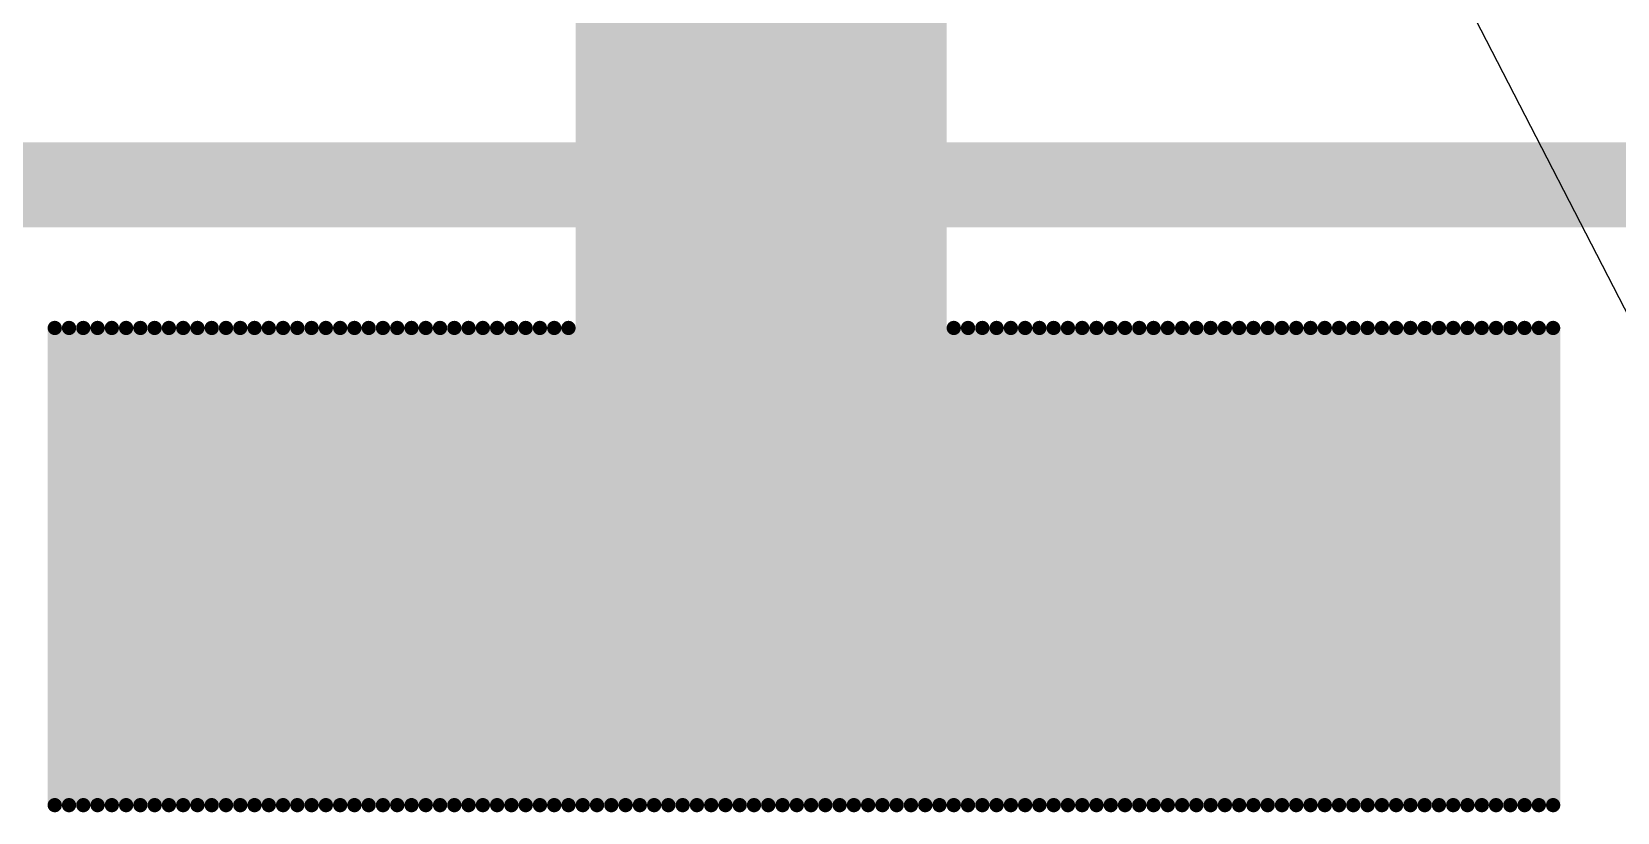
# Model space of a CAD drawing. Header units: millimetres. Extents: x 1.01 to 3.59, y 0.05 to 3.22.
# Drawn here: x 1.9948 to 2.0682, y 2.148 to 2.1842 of the extents above; entities that cross this region are included whole.
import ezdxf

# ---------------------------------------------------------------- set-up
doc = ezdxf.new("R2010")
doc.units = ezdxf.units.MM
doc.header["$MEASUREMENT"] = 0
for name, color, linetype in [('BottomOverlay', 54, 'Continuous'), ('Mechanical15', 56, 'Continuous'), ('TopLayer', 1, 'Continuous')]:
    doc.layers.add(name, color=color, linetype=linetype)

# ---------------------------------------------------------------- blocks, each defined once
blk = doc.blocks.new('S______ROHS_B_125')
at = {"layer": 'BottomOverlay', "const_width": 0.000661}
for points in [[(0.093648, -0.045841), (0.071535, -0.045841)], [(0.093648, -0.045841), (0.071535, -0.045841)], [(0.093648, -0.046502), (0.071535, -0.046502)], [(0.093648, -0.046502), (0.071535, -0.046502)], [(0.093648, -0.047163), (0.071535, -0.047163)], [(0.093648, -0.047163), (0.071535, -0.047163)], [(0.093648, -0.047825), (0.071535, -0.047825)], [(0.093648, -0.047825), (0.071535, -0.047825)], [(0.093648, -0.048486), (0.071535, -0.048486)], [(0.093648, -0.048486), (0.071535, -0.048486)], [(0.093648, -0.049147), (0.071535, -0.049147)], [(0.093648, -0.049147), (0.071535, -0.049147)], [(0.093648, -0.049808), (0.071535, -0.049808)], [(0.093648, -0.049808), (0.071535, -0.049808)], [(0.093648, -0.05047), (0.071535, -0.05047)], [(0.093648, -0.05047), (0.071535, -0.05047)], [(0.093648, -0.051131), (0.071535, -0.051131)], [(0.093648, -0.051131), (0.071535, -0.051131)], [(0.093648, -0.051792), (0.071535, -0.051792)], [(0.093648, -0.051792), (0.071535, -0.051792)], [(0.093648, -0.052453), (0.071535, -0.052453)], [(0.093648, -0.052453), (0.071535, -0.052453)], [(0.093648, -0.053115), (0.071535, -0.053115)], [(0.093648, -0.053115), (0.071535, -0.053115)], [(0.093648, -0.053776), (0.071535, -0.053776)], [(0.093648, -0.053776), (0.071535, -0.053776)], [(0.093648, -0.054437), (0.071535, -0.054437)], [(0.093648, -0.054437), (0.071535, -0.054437)], [(0.093648, -0.055099), (0.071535, -0.055099)], [(0.093648, -0.055099), (0.071535, -0.055099)], [(0.093648, -0.05576), (0.071535, -0.05576)], [(0.093648, -0.05576), (0.071535, -0.05576)], [(0.093648, -0.056421), (0.071535, -0.056421)], [(0.093648, -0.056421), (0.071535, -0.056421)], [(0.093648, -0.057082), (0.071535, -0.057082)], [(0.093648, -0.057082), (0.071535, -0.057082)], [(0.093648, -0.057744), (0.071535, -0.057744)], [(0.093648, -0.057744), (0.071535, -0.057744)], [(0.093648, -0.058405), (0.071535, -0.058405)], [(0.093648, -0.058405), (0.071535, -0.058405)], [(0.093648, -0.059066), (0.071535, -0.059066)], [(0.093648, -0.059066), (0.071535, -0.059066)], [(0.093648, -0.059727), (0.071535, -0.059727)], [(0.093648, -0.059727), (0.071535, -0.059727)], [(0.093648, -0.060389), (0.071535, -0.060389)], [(0.093648, -0.060389), (0.071535, -0.060389)], [(0.093648, -0.06105), (0.071535, -0.06105)], [(0.093648, -0.06105), (0.071535, -0.06105)], [(0.093648, -0.061711), (0.071535, -0.061711)], [(0.093648, -0.061711), (0.071535, -0.061711)], [(0.093648, -0.062372), (0.071535, -0.062372)], [(0.093648, -0.062372), (0.071535, -0.062372)], [(0.093648, -0.063034), (0.071535, -0.063034)], [(0.093648, -0.063034), (0.071535, -0.063034)], [(0.093648, -0.063695), (0.071535, -0.063695)], [(0.093648, -0.063695), (0.071535, -0.063695)], [(0.093648, -0.064356), (0.071535, -0.064356)], [(0.093648, -0.064356), (0.071535, -0.064356)], [(0.093648, -0.065018), (0.071535, -0.065018)], [(0.093648, -0.065018), (0.071535, -0.065018)], [(0.093648, -0.065679), (0.071535, -0.065679)], [(0.093648, -0.065679), (0.071535, -0.065679)], [(0.093648, -0.06634), (0.071535, -0.06634)], [(0.093648, -0.06634), (0.071535, -0.06634)], [(0.093648, -0.067001), (0.071535, -0.067001)], [(0.093648, -0.067001), (0.071535, -0.067001)], [(0.093648, -0.067663), (0.071535, -0.067663)], [(0.093648, -0.067663), (0.071535, -0.067663)], [(0.093648, -0.068324), (0.071535, -0.068324)], [(0.093648, -0.068324), (0.071535, -0.068324)], [(0.093648, -0.068985), (0.071535, -0.068985)], [(0.093648, -0.068985), (0.071535, -0.068985)], [(0.093648, -0.069646), (0.071535, -0.069646)], [(0.093648, -0.069646), (0.071535, -0.069646)], [(0.093648, -0.070308), (0.071535, -0.070308)], [(0.093648, -0.070308), (0.071535, -0.070308)], [(0.093648, -0.070969), (0.071535, -0.070969)], [(0.093648, -0.070969), (0.071535, -0.070969)], [(0.093648, -0.07163), (0.071535, -0.07163)], [(0.093648, -0.07163), (0.071535, -0.07163)], [(0.093648, -0.072291), (0.071535, -0.072291)], [(0.093648, -0.072291), (0.071535, -0.072291)], [(0.093648, -0.072953), (0.071535, -0.072953)], [(0.093648, -0.072953), (0.071535, -0.072953)], [(0.093648, -0.073614), (0.071535, -0.073614)], [(0.093648, -0.073614), (0.071535, -0.073614)], [(0.093648, -0.074275), (0.025697, -0.074275)], [(0.093648, -0.074275), (0.025697, -0.074275)], [(0.093648, -0.074936), (0.025697, -0.074936)], [(0.093648, -0.074936), (0.025697, -0.074936)], [(0.093648, -0.075598), (0.025697, -0.075598)], [(0.093648, -0.075598), (0.025697, -0.075598)], [(0.093648, -0.076259), (0.025697, -0.076259)], [(0.093648, -0.076259), (0.025697, -0.076259)], [(0.093648, -0.07692), (0.025697, -0.07692)], [(0.093648, -0.07692), (0.025697, -0.07692)], [(0.093648, -0.077581), (0.025697, -0.077581)], [(0.093648, -0.077581), (0.025697, -0.077581)], [(0.093648, -0.078243), (0.025697, -0.078243)], [(0.093648, -0.078243), (0.025697, -0.078243)], [(0.093648, -0.078904), (0.025697, -0.078904)], [(0.093648, -0.078904), (0.025697, -0.078904)], [(0.093648, -0.079565), (0.025697, -0.079565)], [(0.093648, -0.079565), (0.025697, -0.079565)], [(0.093648, -0.080227), (0.025697, -0.080227)], [(0.093648, -0.080227), (0.025697, -0.080227)], [(0.093648, -0.080888), (0.025697, -0.080888)], [(0.093648, -0.080888), (0.025697, -0.080888)], [(0.093648, -0.081549), (0.025697, -0.081549)], [(0.093648, -0.081549), (0.025697, -0.081549)], [(0.093648, -0.08221), (0.025697, -0.08221)], [(0.093648, -0.08221), (0.025697, -0.08221)], [(0.093648, -0.082872), (0.025697, -0.082872)], [(0.093648, -0.082872), (0.025697, -0.082872)], [(0.093648, -0.083533), (0.025697, -0.083533)], [(0.093648, -0.083533), (0.025697, -0.083533)], [(0.093648, -0.084194), (0.025697, -0.084194)], [(0.093648, -0.084194), (0.025697, -0.084194)], [(0.093648, -0.084855), (0.025697, -0.084855)], [(0.093648, -0.084855), (0.025697, -0.084855)], [(0.093648, -0.085517), (0.025697, -0.085517)], [(0.093648, -0.085517), (0.025697, -0.085517)], [(0.093648, -0.086178), (0.025697, -0.086178)], [(0.093648, -0.086178), (0.025697, -0.086178)], [(0.093648, -0.086839), (0.025697, -0.086839)], [(0.093648, -0.086839), (0.025697, -0.086839)], [(0.093648, -0.0875), (0.025697, -0.0875)], [(0.093648, -0.0875), (0.025697, -0.0875)], [(0.093648, -0.088162), (0.025697, -0.088162)], [(0.093648, -0.088162), (0.025697, -0.088162)], [(0.093648, -0.088823), (0.025697, -0.088823)], [(0.093648, -0.088823), (0.025697, -0.088823)], [(0.093648, -0.089484), (0.025697, -0.089484)], [(0.093648, -0.089484), (0.025697, -0.089484)], [(0.093648, -0.090146), (0.025697, -0.090146)], [(0.093648, -0.090146), (0.025697, -0.090146)], [(0.093648, -0.090807), (0.025697, -0.090807)], [(0.093648, -0.090807), (0.025697, -0.090807)], [(0.093648, -0.091468), (0.071535, -0.091468)], [(0.093648, -0.091468), (0.071535, -0.091468)], [(0.093648, -0.092129), (0.071535, -0.092129)], [(0.093648, -0.092129), (0.071535, -0.092129)], [(0.093648, -0.092791), (0.071535, -0.092791)], [(0.093648, -0.092791), (0.071535, -0.092791)], [(0.093648, -0.093452), (0.071535, -0.093452)], [(0.093648, -0.093452), (0.071535, -0.093452)], [(0.093648, -0.094113), (0.071535, -0.094113)], [(0.093648, -0.094113), (0.071535, -0.094113)], [(0.093648, -0.094774), (0.071535, -0.094774)], [(0.093648, -0.094774), (0.071535, -0.094774)], [(0.093648, -0.095436), (0.071535, -0.095436)], [(0.093648, -0.095436), (0.071535, -0.095436)], [(0.093648, -0.096097), (0.071535, -0.096097)], [(0.093648, -0.096097), (0.071535, -0.096097)], [(0.093648, -0.096758), (0.071535, -0.096758)], [(0.093648, -0.096758), (0.071535, -0.096758)], [(0.093648, -0.09742), (0.071535, -0.09742)], [(0.093648, -0.09742), (0.071535, -0.09742)], [(0.093648, -0.098081), (0.071535, -0.098081)], [(0.093648, -0.098081), (0.071535, -0.098081)], [(0.093648, -0.098742), (0.071535, -0.098742)], [(0.093648, -0.098742), (0.071535, -0.098742)], [(0.093648, -0.099403), (0.071535, -0.099403)], [(0.093648, -0.099403), (0.071535, -0.099403)], [(0.093648, -0.100065), (0.071535, -0.100065)], [(0.093648, -0.100065), (0.071535, -0.100065)], [(0.093648, -0.100726), (0.071535, -0.100726)], [(0.093648, -0.100726), (0.071535, -0.100726)], [(0.093648, -0.101387), (0.071535, -0.101387)], [(0.093648, -0.101387), (0.071535, -0.101387)], [(0.093648, -0.102048), (0.071535, -0.102048)], [(0.093648, -0.102048), (0.071535, -0.102048)], [(0.093648, -0.10271), (0.071535, -0.10271)], [(0.093648, -0.10271), (0.071535, -0.10271)], [(0.093648, -0.103371), (0.071535, -0.103371)], [(0.093648, -0.103371), (0.071535, -0.103371)], [(0.093648, -0.104032), (0.071535, -0.104032)], [(0.093648, -0.104032), (0.071535, -0.104032)], [(0.093648, -0.104693), (0.071535, -0.104693)], [(0.093648, -0.104693), (0.071535, -0.104693)], [(0.093648, -0.105355), (0.071535, -0.105355)], [(0.093648, -0.105355), (0.071535, -0.105355)], [(0.093648, -0.106016), (0.071535, -0.106016)], [(0.093648, -0.106016), (0.071535, -0.106016)], [(0.093648, -0.106677), (0.071535, -0.106677)], [(0.093648, -0.106677), (0.071535, -0.106677)], [(0.093648, -0.107338), (0.071535, -0.107338)], [(0.093648, -0.107338), (0.071535, -0.107338)], [(0.093648, -0.108), (0.071535, -0.108)], [(0.093648, -0.108), (0.071535, -0.108)], [(0.093648, -0.108661), (0.071535, -0.108661)], [(0.093648, -0.108661), (0.071535, -0.108661)], [(0.093648, -0.109322), (0.071535, -0.109322)], [(0.093648, -0.109322), (0.071535, -0.109322)], [(0.093648, -0.109983), (0.071535, -0.109983)], [(0.093648, -0.109983), (0.071535, -0.109983)], [(0.093648, -0.110645), (0.071535, -0.110645)], [(0.093648, -0.110645), (0.071535, -0.110645)], [(0.093648, -0.111306), (0.071535, -0.111306)], [(0.093648, -0.111306), (0.071535, -0.111306)], [(0.093648, -0.111967), (0.071535, -0.111967)], [(0.093648, -0.111967), (0.071535, -0.111967)], [(0.093648, -0.112629), (0.071535, -0.112629)], [(0.093648, -0.112629), (0.071535, -0.112629)], [(0.093648, -0.11329), (0.071535, -0.11329)], [(0.093648, -0.11329), (0.071535, -0.11329)], [(0.093648, -0.113951), (0.071535, -0.113951)], [(0.093648, -0.113951), (0.071535, -0.113951)], [(0.093648, -0.114612), (0.071535, -0.114612)], [(0.093648, -0.114612), (0.071535, -0.114612)], [(0.093648, -0.115274), (0.071535, -0.115274)], [(0.093648, -0.115274), (0.071535, -0.115274)]]:
    blk.add_lwpolyline(points, dxfattribs=at)
at = {"layer": 'BottomOverlay', "const_width": 0.000331}
for points in [[(0.07137, -0.045841, 1), (0.0717, -0.045841, 1)], [(0.07137, -0.045841, 1), (0.0717, -0.045841, 1)], [(0.093483, -0.045841, 1), (0.093813, -0.045841, 1)], [(0.093483, -0.045841, 1), (0.093813, -0.045841, 1)], [(0.07137, -0.046502, 1), (0.0717, -0.046502, 1)], [(0.07137, -0.046502, 1), (0.0717, -0.046502, 1)], [(0.093483, -0.046502, 1), (0.093813, -0.046502, 1)], [(0.093483, -0.046502, 1), (0.093813, -0.046502, 1)], [(0.07137, -0.047163, 1), (0.0717, -0.047163, 1)], [(0.07137, -0.047163, 1), (0.0717, -0.047163, 1)], [(0.093483, -0.047163, 1), (0.093813, -0.047163, 1)], [(0.093483, -0.047163, 1), (0.093813, -0.047163, 1)], [(0.07137, -0.047825, 1), (0.0717, -0.047825, 1)], [(0.07137, -0.047825, 1), (0.0717, -0.047825, 1)], [(0.093483, -0.047825, 1), (0.093813, -0.047825, 1)], [(0.093483, -0.047825, 1), (0.093813, -0.047825, 1)], [(0.07137, -0.048486, 1), (0.0717, -0.048486, 1)], [(0.07137, -0.048486, 1), (0.0717, -0.048486, 1)], [(0.093483, -0.048486, 1), (0.093813, -0.048486, 1)], [(0.093483, -0.048486, 1), (0.093813, -0.048486, 1)], [(0.07137, -0.049147, 1), (0.0717, -0.049147, 1)], [(0.07137, -0.049147, 1), (0.0717, -0.049147, 1)], [(0.093483, -0.049147, 1), (0.093813, -0.049147, 1)], [(0.093483, -0.049147, 1), (0.093813, -0.049147, 1)], [(0.07137, -0.049808, 1), (0.0717, -0.049808, 1)], [(0.07137, -0.049808, 1), (0.0717, -0.049808, 1)], [(0.093483, -0.049808, 1), (0.093813, -0.049808, 1)], [(0.093483, -0.049808, 1), (0.093813, -0.049808, 1)], [(0.07137, -0.05047, 1), (0.0717, -0.05047, 1)], [(0.07137, -0.05047, 1), (0.0717, -0.05047, 1)], [(0.093483, -0.05047, 1), (0.093813, -0.05047, 1)], [(0.093483, -0.05047, 1), (0.093813, -0.05047, 1)], [(0.07137, -0.051131, 1), (0.0717, -0.051131, 1)], [(0.07137, -0.051131, 1), (0.0717, -0.051131, 1)], [(0.093483, -0.051131, 1), (0.093813, -0.051131, 1)], [(0.093483, -0.051131, 1), (0.093813, -0.051131, 1)], [(0.07137, -0.051792, 1), (0.0717, -0.051792, 1)], [(0.07137, -0.051792, 1), (0.0717, -0.051792, 1)], [(0.07137, -0.052453, 1), (0.0717, -0.052453, 1)], [(0.07137, -0.052453, 1), (0.0717, -0.052453, 1)], [(0.093483, -0.051792, 1), (0.093813, -0.051792, 1)], [(0.093483, -0.051792, 1), (0.093813, -0.051792, 1)], [(0.093483, -0.052453, 1), (0.093813, -0.052453, 1)], [(0.093483, -0.052453, 1), (0.093813, -0.052453, 1)], [(0.07137, -0.053115, 1), (0.0717, -0.053115, 1)], [(0.07137, -0.053115, 1), (0.0717, -0.053115, 1)], [(0.093483, -0.053115, 1), (0.093813, -0.053115, 1)], [(0.093483, -0.053115, 1), (0.093813, -0.053115, 1)], [(0.07137, -0.053776, 1), (0.0717, -0.053776, 1)], [(0.07137, -0.053776, 1), (0.0717, -0.053776, 1)], [(0.093483, -0.053776, 1), (0.093813, -0.053776, 1)], [(0.093483, -0.053776, 1), (0.093813, -0.053776, 1)], [(0.07137, -0.054437, 1), (0.0717, -0.054437, 1)], [(0.07137, -0.054437, 1), (0.0717, -0.054437, 1)], [(0.093483, -0.054437, 1), (0.093813, -0.054437, 1)], [(0.093483, -0.054437, 1), (0.093813, -0.054437, 1)], [(0.07137, -0.055099, 1), (0.0717, -0.055099, 1)], [(0.07137, -0.055099, 1), (0.0717, -0.055099, 1)], [(0.093483, -0.055099, 1), (0.093813, -0.055099, 1)], [(0.093483, -0.055099, 1), (0.093813, -0.055099, 1)], [(0.07137, -0.05576, 1), (0.0717, -0.05576, 1)], [(0.07137, -0.05576, 1), (0.0717, -0.05576, 1)], [(0.093483, -0.05576, 1), (0.093813, -0.05576, 1)], [(0.093483, -0.05576, 1), (0.093813, -0.05576, 1)], [(0.07137, -0.056421, 1), (0.0717, -0.056421, 1)], [(0.07137, -0.056421, 1), (0.0717, -0.056421, 1)], [(0.093483, -0.056421, 1), (0.093813, -0.056421, 1)], [(0.093483, -0.056421, 1), (0.093813, -0.056421, 1)], [(0.07137, -0.057082, 1), (0.0717, -0.057082, 1)], [(0.07137, -0.057082, 1), (0.0717, -0.057082, 1)], [(0.093483, -0.057082, 1), (0.093813, -0.057082, 1)], [(0.093483, -0.057082, 1), (0.093813, -0.057082, 1)], [(0.07137, -0.057744, 1), (0.0717, -0.057744, 1)], [(0.07137, -0.057744, 1), (0.0717, -0.057744, 1)], [(0.093483, -0.057744, 1), (0.093813, -0.057744, 1)], [(0.093483, -0.057744, 1), (0.093813, -0.057744, 1)], [(0.07137, -0.058405, 1), (0.0717, -0.058405, 1)], [(0.07137, -0.058405, 1), (0.0717, -0.058405, 1)], [(0.07137, -0.059066, 1), (0.0717, -0.059066, 1)], [(0.07137, -0.059066, 1), (0.0717, -0.059066, 1)], [(0.093483, -0.058405, 1), (0.093813, -0.058405, 1)], [(0.093483, -0.058405, 1), (0.093813, -0.058405, 1)], [(0.093483, -0.059066, 1), (0.093813, -0.059066, 1)], [(0.093483, -0.059066, 1), (0.093813, -0.059066, 1)], [(0.07137, -0.059727, 1), (0.0717, -0.059727, 1)], [(0.07137, -0.059727, 1), (0.0717, -0.059727, 1)], [(0.093483, -0.059727, 1), (0.093813, -0.059727, 1)], [(0.093483, -0.059727, 1), (0.093813, -0.059727, 1)], [(0.07137, -0.060389, 1), (0.0717, -0.060389, 1)], [(0.07137, -0.060389, 1), (0.0717, -0.060389, 1)], [(0.093483, -0.060389, 1), (0.093813, -0.060389, 1)], [(0.093483, -0.060389, 1), (0.093813, -0.060389, 1)], [(0.07137, -0.06105, 1), (0.0717, -0.06105, 1)], [(0.07137, -0.06105, 1), (0.0717, -0.06105, 1)], [(0.093483, -0.06105, 1), (0.093813, -0.06105, 1)], [(0.093483, -0.06105, 1), (0.093813, -0.06105, 1)], [(0.07137, -0.061711, 1), (0.0717, -0.061711, 1)], [(0.07137, -0.061711, 1), (0.0717, -0.061711, 1)], [(0.093483, -0.061711, 1), (0.093813, -0.061711, 1)], [(0.093483, -0.061711, 1), (0.093813, -0.061711, 1)], [(0.07137, -0.062372, 1), (0.0717, -0.062372, 1)], [(0.07137, -0.062372, 1), (0.0717, -0.062372, 1)], [(0.093483, -0.062372, 1), (0.093813, -0.062372, 1)], [(0.093483, -0.062372, 1), (0.093813, -0.062372, 1)], [(0.07137, -0.063034, 1), (0.0717, -0.063034, 1)], [(0.07137, -0.063034, 1), (0.0717, -0.063034, 1)], [(0.093483, -0.063034, 1), (0.093813, -0.063034, 1)], [(0.093483, -0.063034, 1), (0.093813, -0.063034, 1)], [(0.07137, -0.063695, 1), (0.0717, -0.063695, 1)], [(0.07137, -0.063695, 1), (0.0717, -0.063695, 1)], [(0.093483, -0.063695, 1), (0.093813, -0.063695, 1)], [(0.093483, -0.063695, 1), (0.093813, -0.063695, 1)], [(0.07137, -0.064356, 1), (0.0717, -0.064356, 1)], [(0.07137, -0.064356, 1), (0.0717, -0.064356, 1)], [(0.093483, -0.064356, 1), (0.093813, -0.064356, 1)], [(0.093483, -0.064356, 1), (0.093813, -0.064356, 1)], [(0.07137, -0.065018, 1), (0.0717, -0.065018, 1)], [(0.07137, -0.065018, 1), (0.0717, -0.065018, 1)], [(0.07137, -0.065679, 1), (0.0717, -0.065679, 1)], [(0.07137, -0.065679, 1), (0.0717, -0.065679, 1)], [(0.093483, -0.065018, 1), (0.093813, -0.065018, 1)], [(0.093483, -0.065018, 1), (0.093813, -0.065018, 1)], [(0.093483, -0.065679, 1), (0.093813, -0.065679, 1)], [(0.093483, -0.065679, 1), (0.093813, -0.065679, 1)], [(0.07137, -0.06634, 1), (0.0717, -0.06634, 1)], [(0.07137, -0.06634, 1), (0.0717, -0.06634, 1)], [(0.093483, -0.06634, 1), (0.093813, -0.06634, 1)], [(0.093483, -0.06634, 1), (0.093813, -0.06634, 1)], [(0.07137, -0.067001, 1), (0.0717, -0.067001, 1)], [(0.07137, -0.067001, 1), (0.0717, -0.067001, 1)], [(0.093483, -0.067001, 1), (0.093813, -0.067001, 1)], [(0.093483, -0.067001, 1), (0.093813, -0.067001, 1)], [(0.07137, -0.067663, 1), (0.0717, -0.067663, 1)], [(0.07137, -0.067663, 1), (0.0717, -0.067663, 1)], [(0.093483, -0.067663, 1), (0.093813, -0.067663, 1)], [(0.093483, -0.067663, 1), (0.093813, -0.067663, 1)], [(0.07137, -0.068324, 1), (0.0717, -0.068324, 1)], [(0.07137, -0.068324, 1), (0.0717, -0.068324, 1)], [(0.093483, -0.068324, 1), (0.093813, -0.068324, 1)], [(0.093483, -0.068324, 1), (0.093813, -0.068324, 1)], [(0.07137, -0.068985, 1), (0.0717, -0.068985, 1)], [(0.07137, -0.068985, 1), (0.0717, -0.068985, 1)], [(0.093483, -0.068985, 1), (0.093813, -0.068985, 1)], [(0.093483, -0.068985, 1), (0.093813, -0.068985, 1)], [(0.07137, -0.069646, 1), (0.0717, -0.069646, 1)], [(0.07137, -0.069646, 1), (0.0717, -0.069646, 1)], [(0.093483, -0.069646, 1), (0.093813, -0.069646, 1)], [(0.093483, -0.069646, 1), (0.093813, -0.069646, 1)], [(0.07137, -0.070308, 1), (0.0717, -0.070308, 1)], [(0.07137, -0.070308, 1), (0.0717, -0.070308, 1)], [(0.093483, -0.070308, 1), (0.093813, -0.070308, 1)], [(0.093483, -0.070308, 1), (0.093813, -0.070308, 1)], [(0.07137, -0.070969, 1), (0.0717, -0.070969, 1)], [(0.07137, -0.070969, 1), (0.0717, -0.070969, 1)], [(0.093483, -0.070969, 1), (0.093813, -0.070969, 1)], [(0.093483, -0.070969, 1), (0.093813, -0.070969, 1)], [(0.07137, -0.07163, 1), (0.0717, -0.07163, 1)], [(0.07137, -0.07163, 1), (0.0717, -0.07163, 1)], [(0.07137, -0.072291, 1), (0.0717, -0.072291, 1)], [(0.07137, -0.072291, 1), (0.0717, -0.072291, 1)], [(0.093483, -0.07163, 1), (0.093813, -0.07163, 1)], [(0.093483, -0.07163, 1), (0.093813, -0.07163, 1)], [(0.093483, -0.072291, 1), (0.093813, -0.072291, 1)], [(0.093483, -0.072291, 1), (0.093813, -0.072291, 1)], [(0.07137, -0.072953, 1), (0.0717, -0.072953, 1)], [(0.07137, -0.072953, 1), (0.0717, -0.072953, 1)], [(0.093483, -0.072953, 1), (0.093813, -0.072953, 1)], [(0.093483, -0.072953, 1), (0.093813, -0.072953, 1)], [(0.07137, -0.073614, 1), (0.0717, -0.073614, 1)], [(0.07137, -0.073614, 1), (0.0717, -0.073614, 1)], [(0.093483, -0.073614, 1), (0.093813, -0.073614, 1)], [(0.093483, -0.073614, 1), (0.093813, -0.073614, 1)], [(0.093483, -0.074275, 1), (0.093813, -0.074275, 1)], [(0.093483, -0.074275, 1), (0.093813, -0.074275, 1)], [(0.093483, -0.074936, 1), (0.093813, -0.074936, 1)], [(0.093483, -0.074936, 1), (0.093813, -0.074936, 1)], [(0.093483, -0.075598, 1), (0.093813, -0.075598, 1)], [(0.093483, -0.075598, 1), (0.093813, -0.075598, 1)], [(0.093483, -0.076259, 1), (0.093813, -0.076259, 1)], [(0.093483, -0.076259, 1), (0.093813, -0.076259, 1)], [(0.093483, -0.07692, 1), (0.093813, -0.07692, 1)], [(0.093483, -0.07692, 1), (0.093813, -0.07692, 1)], [(0.093483, -0.077581, 1), (0.093813, -0.077581, 1)], [(0.093483, -0.077581, 1), (0.093813, -0.077581, 1)], [(0.093483, -0.078243, 1), (0.093813, -0.078243, 1)], [(0.093483, -0.078243, 1), (0.093813, -0.078243, 1)], [(0.093483, -0.078904, 1), (0.093813, -0.078904, 1)], [(0.093483, -0.078904, 1), (0.093813, -0.078904, 1)], [(0.093483, -0.079565, 1), (0.093813, -0.079565, 1)], [(0.093483, -0.079565, 1), (0.093813, -0.079565, 1)], [(0.093483, -0.080227, 1), (0.093813, -0.080227, 1)], [(0.093483, -0.080227, 1), (0.093813, -0.080227, 1)], [(0.093483, -0.080888, 1), (0.093813, -0.080888, 1)], [(0.093483, -0.080888, 1), (0.093813, -0.080888, 1)], [(0.093483, -0.081549, 1), (0.093813, -0.081549, 1)], [(0.093483, -0.081549, 1), (0.093813, -0.081549, 1)], [(0.093483, -0.08221, 1), (0.093813, -0.08221, 1)], [(0.093483, -0.08221, 1), (0.093813, -0.08221, 1)], [(0.093483, -0.082872, 1), (0.093813, -0.082872, 1)], [(0.093483, -0.082872, 1), (0.093813, -0.082872, 1)], [(0.093483, -0.083533, 1), (0.093813, -0.083533, 1)], [(0.093483, -0.083533, 1), (0.093813, -0.083533, 1)], [(0.093483, -0.084194, 1), (0.093813, -0.084194, 1)], [(0.093483, -0.084194, 1), (0.093813, -0.084194, 1)], [(0.093483, -0.084855, 1), (0.093813, -0.084855, 1)], [(0.093483, -0.084855, 1), (0.093813, -0.084855, 1)], [(0.093483, -0.085517, 1), (0.093813, -0.085517, 1)], [(0.093483, -0.085517, 1), (0.093813, -0.085517, 1)], [(0.093483, -0.086178, 1), (0.093813, -0.086178, 1)], [(0.093483, -0.086178, 1), (0.093813, -0.086178, 1)], [(0.093483, -0.086839, 1), (0.093813, -0.086839, 1)], [(0.093483, -0.086839, 1), (0.093813, -0.086839, 1)], [(0.093483, -0.0875, 1), (0.093813, -0.0875, 1)], [(0.093483, -0.0875, 1), (0.093813, -0.0875, 1)], [(0.093483, -0.088162, 1), (0.093813, -0.088162, 1)], [(0.093483, -0.088162, 1), (0.093813, -0.088162, 1)], [(0.093483, -0.088823, 1), (0.093813, -0.088823, 1)], [(0.093483, -0.088823, 1), (0.093813, -0.088823, 1)], [(0.093483, -0.089484, 1), (0.093813, -0.089484, 1)], [(0.093483, -0.089484, 1), (0.093813, -0.089484, 1)], [(0.093483, -0.090146, 1), (0.093813, -0.090146, 1)], [(0.093483, -0.090146, 1), (0.093813, -0.090146, 1)], [(0.093483, -0.090807, 1), (0.093813, -0.090807, 1)], [(0.093483, -0.090807, 1), (0.093813, -0.090807, 1)], [(0.07137, -0.091468, 1), (0.0717, -0.091468, 1)], [(0.07137, -0.091468, 1), (0.0717, -0.091468, 1)], [(0.07137, -0.092129, 1), (0.0717, -0.092129, 1)], [(0.07137, -0.092129, 1), (0.0717, -0.092129, 1)], [(0.093483, -0.091468, 1), (0.093813, -0.091468, 1)], [(0.093483, -0.091468, 1), (0.093813, -0.091468, 1)], [(0.093483, -0.092129, 1), (0.093813, -0.092129, 1)], [(0.093483, -0.092129, 1), (0.093813, -0.092129, 1)], [(0.07137, -0.092791, 1), (0.0717, -0.092791, 1)], [(0.07137, -0.092791, 1), (0.0717, -0.092791, 1)], [(0.093483, -0.092791, 1), (0.093813, -0.092791, 1)], [(0.093483, -0.092791, 1), (0.093813, -0.092791, 1)], [(0.07137, -0.093452, 1), (0.0717, -0.093452, 1)], [(0.07137, -0.093452, 1), (0.0717, -0.093452, 1)], [(0.093483, -0.093452, 1), (0.093813, -0.093452, 1)], [(0.093483, -0.093452, 1), (0.093813, -0.093452, 1)], [(0.07137, -0.094113, 1), (0.0717, -0.094113, 1)], [(0.07137, -0.094113, 1), (0.0717, -0.094113, 1)], [(0.093483, -0.094113, 1), (0.093813, -0.094113, 1)], [(0.093483, -0.094113, 1), (0.093813, -0.094113, 1)], [(0.07137, -0.094774, 1), (0.0717, -0.094774, 1)], [(0.07137, -0.094774, 1), (0.0717, -0.094774, 1)], [(0.093483, -0.094774, 1), (0.093813, -0.094774, 1)], [(0.093483, -0.094774, 1), (0.093813, -0.094774, 1)], [(0.07137, -0.095436, 1), (0.0717, -0.095436, 1)], [(0.07137, -0.095436, 1), (0.0717, -0.095436, 1)], [(0.093483, -0.095436, 1), (0.093813, -0.095436, 1)], [(0.093483, -0.095436, 1), (0.093813, -0.095436, 1)], [(0.07137, -0.096097, 1), (0.0717, -0.096097, 1)], [(0.07137, -0.096097, 1), (0.0717, -0.096097, 1)], [(0.093483, -0.096097, 1), (0.093813, -0.096097, 1)], [(0.093483, -0.096097, 1), (0.093813, -0.096097, 1)], [(0.07137, -0.096758, 1), (0.0717, -0.096758, 1)], [(0.07137, -0.096758, 1), (0.0717, -0.096758, 1)], [(0.093483, -0.096758, 1), (0.093813, -0.096758, 1)], [(0.093483, -0.096758, 1), (0.093813, -0.096758, 1)], [(0.07137, -0.09742, 1), (0.0717, -0.09742, 1)], [(0.07137, -0.09742, 1), (0.0717, -0.09742, 1)], [(0.093483, -0.09742, 1), (0.093813, -0.09742, 1)], [(0.093483, -0.09742, 1), (0.093813, -0.09742, 1)], [(0.07137, -0.098081, 1), (0.0717, -0.098081, 1)], [(0.07137, -0.098081, 1), (0.0717, -0.098081, 1)], [(0.07137, -0.098742, 1), (0.0717, -0.098742, 1)], [(0.07137, -0.098742, 1), (0.0717, -0.098742, 1)], [(0.093483, -0.098081, 1), (0.093813, -0.098081, 1)], [(0.093483, -0.098081, 1), (0.093813, -0.098081, 1)], [(0.093483, -0.098742, 1), (0.093813, -0.098742, 1)], [(0.093483, -0.098742, 1), (0.093813, -0.098742, 1)], [(0.07137, -0.099403, 1), (0.0717, -0.099403, 1)], [(0.07137, -0.099403, 1), (0.0717, -0.099403, 1)], [(0.093483, -0.099403, 1), (0.093813, -0.099403, 1)], [(0.093483, -0.099403, 1), (0.093813, -0.099403, 1)], [(0.07137, -0.100065, 1), (0.0717, -0.100065, 1)], [(0.07137, -0.100065, 1), (0.0717, -0.100065, 1)], [(0.093483, -0.100065, 1), (0.093813, -0.100065, 1)], [(0.093483, -0.100065, 1), (0.093813, -0.100065, 1)], [(0.07137, -0.100726, 1), (0.0717, -0.100726, 1)], [(0.07137, -0.100726, 1), (0.0717, -0.100726, 1)], [(0.093483, -0.100726, 1), (0.093813, -0.100726, 1)], [(0.093483, -0.100726, 1), (0.093813, -0.100726, 1)], [(0.07137, -0.101387, 1), (0.0717, -0.101387, 1)], [(0.07137, -0.101387, 1), (0.0717, -0.101387, 1)], [(0.093483, -0.101387, 1), (0.093813, -0.101387, 1)], [(0.093483, -0.101387, 1), (0.093813, -0.101387, 1)], [(0.07137, -0.102048, 1), (0.0717, -0.102048, 1)], [(0.07137, -0.102048, 1), (0.0717, -0.102048, 1)], [(0.093483, -0.102048, 1), (0.093813, -0.102048, 1)], [(0.093483, -0.102048, 1), (0.093813, -0.102048, 1)], [(0.07137, -0.10271, 1), (0.0717, -0.10271, 1)], [(0.07137, -0.10271, 1), (0.0717, -0.10271, 1)], [(0.093483, -0.10271, 1), (0.093813, -0.10271, 1)], [(0.093483, -0.10271, 1), (0.093813, -0.10271, 1)], [(0.07137, -0.103371, 1), (0.0717, -0.103371, 1)], [(0.07137, -0.103371, 1), (0.0717, -0.103371, 1)], [(0.093483, -0.103371, 1), (0.093813, -0.103371, 1)], [(0.093483, -0.103371, 1), (0.093813, -0.103371, 1)], [(0.07137, -0.104032, 1), (0.0717, -0.104032, 1)], [(0.07137, -0.104032, 1), (0.0717, -0.104032, 1)], [(0.093483, -0.104032, 1), (0.093813, -0.104032, 1)], [(0.093483, -0.104032, 1), (0.093813, -0.104032, 1)], [(0.07137, -0.104693, 1), (0.0717, -0.104693, 1)], [(0.07137, -0.104693, 1), (0.0717, -0.104693, 1)], [(0.07137, -0.105355, 1), (0.0717, -0.105355, 1)], [(0.07137, -0.105355, 1), (0.0717, -0.105355, 1)], [(0.093483, -0.104693, 1), (0.093813, -0.104693, 1)], [(0.093483, -0.104693, 1), (0.093813, -0.104693, 1)], [(0.093483, -0.105355, 1), (0.093813, -0.105355, 1)], [(0.093483, -0.105355, 1), (0.093813, -0.105355, 1)], [(0.07137, -0.106016, 1), (0.0717, -0.106016, 1)], [(0.07137, -0.106016, 1), (0.0717, -0.106016, 1)], [(0.093483, -0.106016, 1), (0.093813, -0.106016, 1)], [(0.093483, -0.106016, 1), (0.093813, -0.106016, 1)], [(0.07137, -0.106677, 1), (0.0717, -0.106677, 1)], [(0.07137, -0.106677, 1), (0.0717, -0.106677, 1)], [(0.093483, -0.106677, 1), (0.093813, -0.106677, 1)], [(0.093483, -0.106677, 1), (0.093813, -0.106677, 1)], [(0.07137, -0.107338, 1), (0.0717, -0.107338, 1)], [(0.07137, -0.107338, 1), (0.0717, -0.107338, 1)], [(0.093483, -0.107338, 1), (0.093813, -0.107338, 1)], [(0.093483, -0.107338, 1), (0.093813, -0.107338, 1)], [(0.07137, -0.108, 1), (0.0717, -0.108, 1)], [(0.07137, -0.108, 1), (0.0717, -0.108, 1)], [(0.093483, -0.108, 1), (0.093813, -0.108, 1)], [(0.093483, -0.108, 1), (0.093813, -0.108, 1)], [(0.07137, -0.108661, 1), (0.0717, -0.108661, 1)], [(0.07137, -0.108661, 1), (0.0717, -0.108661, 1)], [(0.093483, -0.108661, 1), (0.093813, -0.108661, 1)], [(0.093483, -0.108661, 1), (0.093813, -0.108661, 1)], [(0.07137, -0.109322, 1), (0.0717, -0.109322, 1)], [(0.07137, -0.109322, 1), (0.0717, -0.109322, 1)], [(0.093483, -0.109322, 1), (0.093813, -0.109322, 1)], [(0.093483, -0.109322, 1), (0.093813, -0.109322, 1)], [(0.07137, -0.109983, 1), (0.0717, -0.109983, 1)], [(0.07137, -0.109983, 1), (0.0717, -0.109983, 1)], [(0.093483, -0.109983, 1), (0.093813, -0.109983, 1)], [(0.093483, -0.109983, 1), (0.093813, -0.109983, 1)], [(0.07137, -0.110645, 1), (0.0717, -0.110645, 1)], [(0.07137, -0.110645, 1), (0.0717, -0.110645, 1)], [(0.093483, -0.110645, 1), (0.093813, -0.110645, 1)], [(0.093483, -0.110645, 1), (0.093813, -0.110645, 1)], [(0.07137, -0.111306, 1), (0.0717, -0.111306, 1)], [(0.07137, -0.111306, 1), (0.0717, -0.111306, 1)], [(0.07137, -0.111967, 1), (0.0717, -0.111967, 1)], [(0.07137, -0.111967, 1), (0.0717, -0.111967, 1)], [(0.093483, -0.111306, 1), (0.093813, -0.111306, 1)], [(0.093483, -0.111306, 1), (0.093813, -0.111306, 1)], [(0.093483, -0.111967, 1), (0.093813, -0.111967, 1)], [(0.093483, -0.111967, 1), (0.093813, -0.111967, 1)], [(0.07137, -0.112629, 1), (0.0717, -0.112629, 1)], [(0.07137, -0.112629, 1), (0.0717, -0.112629, 1)], [(0.093483, -0.112629, 1), (0.093813, -0.112629, 1)], [(0.093483, -0.112629, 1), (0.093813, -0.112629, 1)], [(0.07137, -0.11329, 1), (0.0717, -0.11329, 1)], [(0.07137, -0.11329, 1), (0.0717, -0.11329, 1)], [(0.093483, -0.11329, 1), (0.093813, -0.11329, 1)], [(0.093483, -0.11329, 1), (0.093813, -0.11329, 1)], [(0.07137, -0.113951, 1), (0.0717, -0.113951, 1)], [(0.07137, -0.113951, 1), (0.0717, -0.113951, 1)], [(0.093483, -0.113951, 1), (0.093813, -0.113951, 1)], [(0.093483, -0.113951, 1), (0.093813, -0.113951, 1)], [(0.07137, -0.114612, 1), (0.0717, -0.114612, 1)], [(0.07137, -0.114612, 1), (0.0717, -0.114612, 1)], [(0.093483, -0.114612, 1), (0.093813, -0.114612, 1)], [(0.093483, -0.114612, 1), (0.093813, -0.114612, 1)], [(0.07137, -0.115274, 1), (0.0717, -0.115274, 1)], [(0.07137, -0.115274, 1), (0.0717, -0.115274, 1)], [(0.093483, -0.115274, 1), (0.093813, -0.115274, 1)], [(0.093483, -0.115274, 1), (0.093813, -0.115274, 1)]]:
    blk.add_lwpolyline(points, format="xyb", close=True, dxfattribs=at)
blk = doc.blocks.new('SOIC_8_131')
at = {"layer": 'Mechanical15', "const_width": 0.003937}
blk.add_lwpolyline([(-0.147984, -0.107898), (0.147291, -0.107898)], dxfattribs=at)

msp = doc.modelspace()

# ---------------------------------------------------------------- linework, layer by layer
at = {"layer": 'TopLayer'}
msp.add_line((2.061071, 2.185914), (2.070588, 2.167429), dxfattribs=at)

# ---------------------------------------------------------------- block references
msp.add_blockref('SOIC_8_131', (1.955, 2.285))
at = {"rotation": 270}
msp.add_blockref('S______ROHS_B_125', (2.111102, 2.242), dxfattribs=at)

doc.saveas('drawing.dxf')
